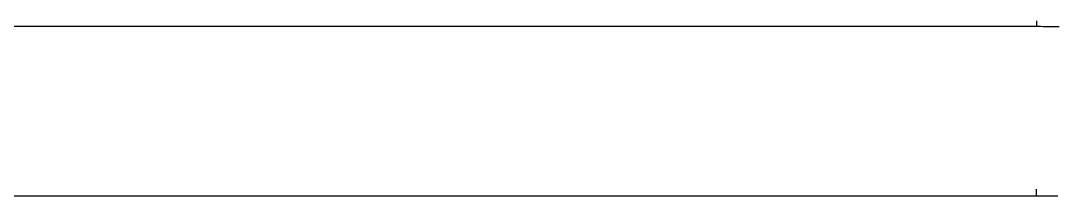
# Model space of a CAD drawing. Extents: x -120222 to -41942, y -19134 to 30932.
# Drawn here: x -81561.403 to -81558.966, y 10173.084 to 10173.496 of the extents above; entities that cross this region are included whole.
import ezdxf

# ---------------------------------------------------------------- set-up
doc = ezdxf.new("R2010")
doc.units = 0
doc.header["$LTSCALE"] = 150
doc.header["$MEASUREMENT"] = 0
doc.layers.get('0').update_dxf_attribs({"linetype": 'CONTINUOUS'})
doc.layers.add('____-568', color=7, linetype='CONTINUOUS')

# ---------------------------------------------------------------- blocks, each defined once
blk = doc.blocks.new('____-172')
at = {"color": 1, "linetype": 'Continuous'}
for p, q in [((-87994.1199, 5624.7984), (-87994.1199, 5624.7853)), ((-88054.1199, 5624.7853), (-87994.1199, 5624.7853)), ((-87994.1199, 5624.3864), (-88054.1199, 5624.3864)), ((-87994.1199, 5624.3865), (-87994.1199, 5624.4029))]:
    blk.add_line(p, q, dxfattribs=at)
at = {"color": 1, "linetype": 'Continuous', "flags": 128}
for points in [[(-87994.1199, 5624.7853), (-87994.1145, 5624.7853), (-87994.1092, 5624.7853), (-87994.1038, 5624.7852), (-87994.0984, 5624.7852), (-87994.093, 5624.7852), (-87994.0877, 5624.7852), (-87994.0823, 5624.7852), (-87994.0769, 5624.7851), (-87994.0715, 5624.7851), (-87994.0662, 5624.7851)], [(-87994.0697, 5624.386), (-87994.0721, 5624.386), (-87994.0745, 5624.3861), (-87994.0769, 5624.3861), (-87994.0793, 5624.3861), (-87994.0817, 5624.3862), (-87994.0841, 5624.3862), (-87994.0864, 5624.3862), (-87994.0888, 5624.3863), (-87994.0912, 5624.3863), (-87994.0936, 5624.3863), (-87994.096, 5624.3863), (-87994.0984, 5624.3863), (-87994.1008, 5624.3864), (-87994.1032, 5624.3864), (-87994.1056, 5624.3864), (-87994.108, 5624.3864), (-87994.1103, 5624.3864), (-87994.1127, 5624.3864), (-87994.1151, 5624.3864), (-87994.1175, 5624.3864), (-87994.1199, 5624.3864), (-87994.1199, 5624.3864)]]:
    blk.add_lwpolyline(points, dxfattribs=at)
blk = doc.blocks.new('____-186')
at = {"color": 1}
blk.add_blockref('____-172', (0, 0), dxfattribs=at)

msp = doc.modelspace()

# ---------------------------------------------------------------- block references
at = {"layer": '____-568', "color": 0}
msp.add_blockref('____-186', (6435.10495, 4548.69799), dxfattribs=at)

doc.saveas('drawing.dxf')
